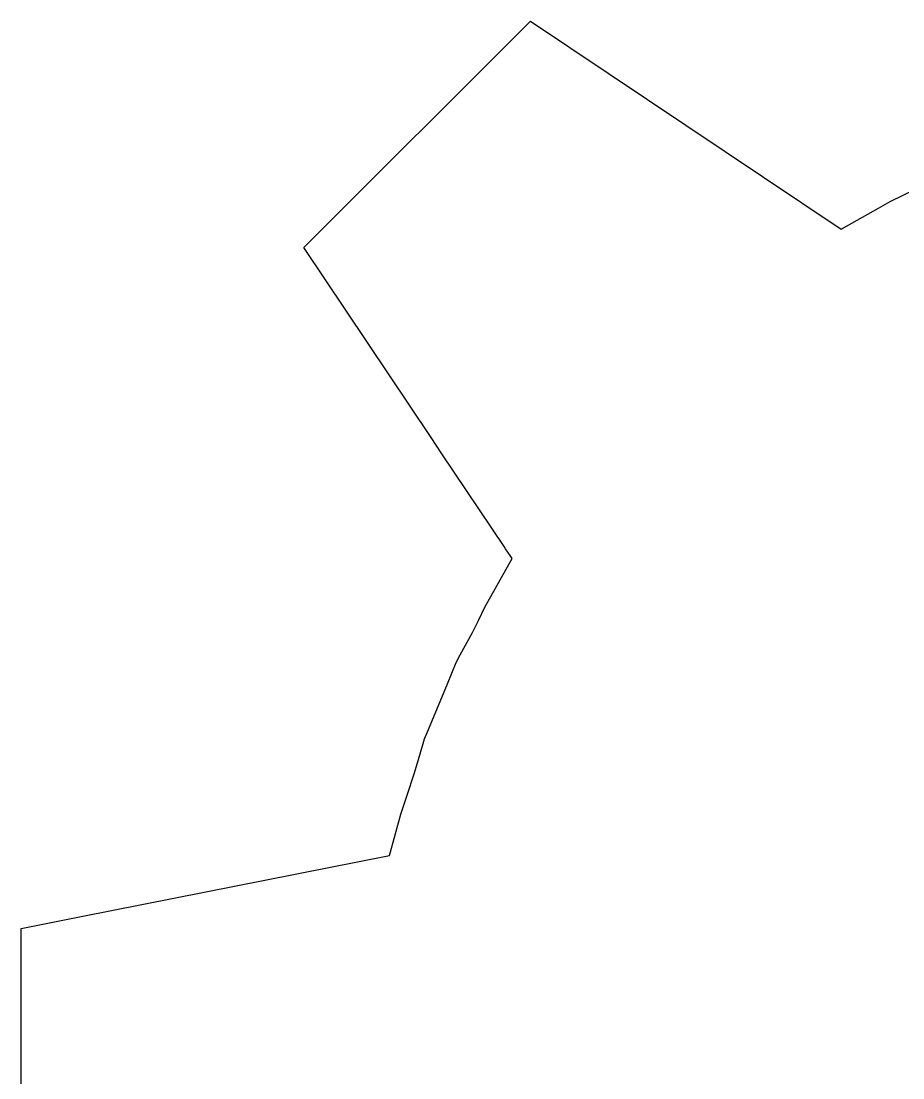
# Model space of a CAD drawing. Extents: x 0.1 to 59.6, y 0.2 to 53.5.
# Drawn here: x 0.1 to 19.53, y 23.99 to 47.29 of the extents above; entities that cross this region are included whole.
import ezdxf

# ---------------------------------------------------------------- set-up
doc = ezdxf.new("R2010")
doc.units = 0
doc.layers.add('BASE', color=7, linetype='CONTINUOUS')

msp = doc.modelspace()

# ---------------------------------------------------------------- linework, layer by layer
at = {"layer": 'BASE', "color": 7}
for p, q in [((6.33, 42.296), (11.322, 47.287)), ((11.322, 47.287), (18.172, 42.703)), ((19.25, 43.311), (19.809, 43.583)), ((18.172, 42.703), (18.996, 43.167)), ((18.996, 43.167), (19.25, 43.311)), ((9.135, 38.104), (6.33, 42.296)), ((9.374, 37.748), (9.135, 38.104)), ((10.743, 35.702), (9.374, 37.748)), ((10.775, 35.654), (10.743, 35.702)), ((10.873, 35.508), (10.775, 35.654)), ((10.316, 34.363), (10.92, 35.438)), ((10.92, 35.438), (10.873, 35.508)), ((10.176, 34.076), (10.316, 34.363)), ((10.044, 33.807), (10.176, 34.076)), ((9.778, 33.314), (10.044, 33.807)), ((9.495, 32.679), (9.688, 33.147)), ((9.688, 33.147), (9.778, 33.314)), ((9.078, 31.67), (9.495, 32.679)), ((8.875, 31.08), (8.99, 31.462)), ((8.99, 31.462), (9.078, 31.67)), ((8.759, 30.694), (8.875, 31.08)), ((8.604, 30.223), (8.759, 30.694)), ((8.465, 29.802), (8.604, 30.223)), ((8.218, 28.89), (8.465, 29.802)), ((1.422, 27.544), (8.218, 28.89)), ((0.101, 27.282), (1.422, 27.544)), ((0.101, 25.725), (0.101, 27.282)), ((0.101, 22.074), (0.101, 25.725))]:
    msp.add_line(p, q, dxfattribs=at)

doc.saveas('drawing.dxf')
